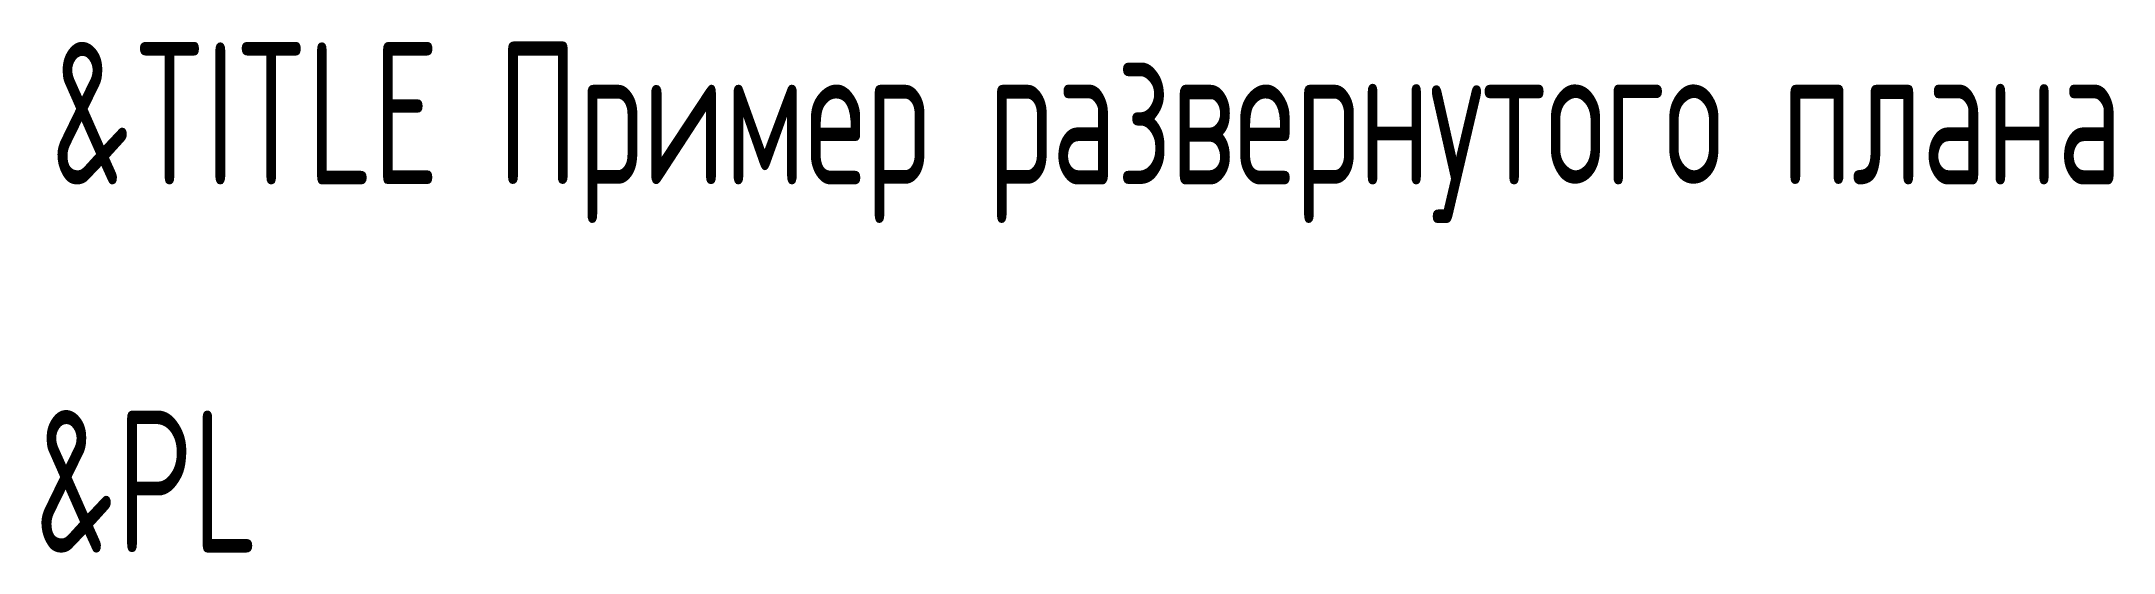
# Model space of a CAD drawing. Extents: x 10.1 to 46.6, y 10 to 19.
import ezdxf

# ---------------------------------------------------------------- set-up
doc = ezdxf.new("R2010")
doc.units = 0
doc.styles.get("Standard").update_dxf_attribs({"font": 'SPDS.shx', "oblique": 15, "height": 2})

msp = doc.modelspace()

# ---------------------------------------------------------------- texts
at = {"width": 0.8}
for s, p in [('&TITLE Пример развернутого плана', (10.282, 16.478)), ('&PL', (10, 10))]:
    msp.add_text(s, height=2.5, dxfattribs=at).set_placement(p)

doc.saveas('drawing.dxf')
